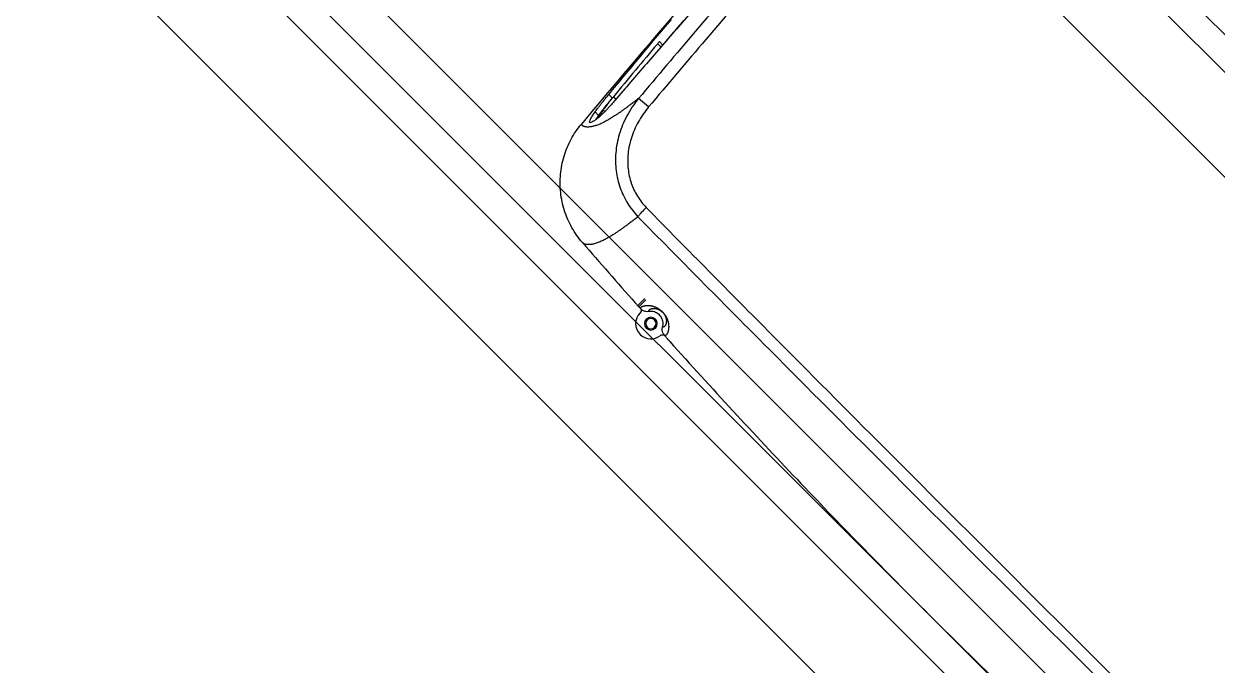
# Model space of a CAD drawing. Header units: millimetres. Extents: x 238075 to 303070, y -258150 to -205841.
# Drawn here: x 280404.3 to 280795.6, y -231228.6 to -231018.2 of the extents above; entities that cross this region are included whole.
import ezdxf

# ---------------------------------------------------------------- set-up
doc = ezdxf.new("R2010")
doc.units = ezdxf.units.MM
doc.header["$LTSCALE"] = 200
doc.layers.add('L4', color=4, linetype='Continuous')
doc.layers.add('아파트', color=253, linetype='Continuous')

msp = doc.modelspace()

# ---------------------------------------------------------------- linework, layer by layer
at = {"layer": 'L4'}
for p, q in [((279335.01, -229902.46, 54985.43), (281010.85, -231578.3, 54985.43)), ((279943.12, -230468.14), (280947.21, -231472.24)), ((279957.26, -230468.14), (280947.21, -231458.09)), ((279984.41, -230476.35), (280939.01, -231430.94)), ((279974.94, -230485.82), (280929.53, -231440.42)), ((281074.78, -231298.37), (280586.32, -230809.9)), ((280580.09, -230816.13, 0), (281068.56, -231304.6, 0)), ((280665.43, -230935.9), (280957.82, -231228.28)), ((280613.23, -231025.81), (280612.16, -231024.74)), ((280613.84, -231025.2), (280612.7, -231024.06)), ((280596.12, -231041.39), (280597.25, -231042.53)), ((280597.65, -231042.17), (280598.48, -231043.01)), ((280609.19, -231045.51), (280605.88, -231042.74)), ((280591.62, -231047.12), (280592.76, -231048.25)), ((280594.27, -231046.48), (280594.82, -231047.04)), ((280607.93, -231108.37), (280605.76, -231110.54)), ((280608.24, -231108.75), (280606.08, -231110.91)), ((280606.5, -231111.58), (280606.55, -231111.64)), ((280606.45, -231112.95), (280606.38, -231113.03)), ((280614.42, -231120.47), (280614.48, -231120.53)), ((280614.46, -231120.54), (280614.48, -231120.53))]:
    msp.add_line(p, q, dxfattribs=at)
for points in [[(280651.84, -230976.02), (280629.88, -231000.71), (280608.3, -231025.75), (280587.13, -231051.12)], [(280644.8, -230997.2), (280637.99, -231005.01), (280631.22, -231012.86), (280624.49, -231020.74)], [(280648.35, -230999.72), (280641.5, -231007.56), (280634.7, -231015.44), (280627.94, -231023.36)], [(280629.57, -231007.01), (280626.03, -231011.05), (280622.5, -231015.11), (280618.97, -231019.17)], [(280606.3, -231029.12), (280609.74, -231025.01), (280613.2, -231020.91), (280616.67, -231016.83)], [(280620.56, -231017.21), (280619.8, -231018.1), (280619.05, -231018.98), (280618.29, -231019.87)], [(280624.49, -231020.74), (280618.25, -231028.05), (280612.05, -231035.38), (280605.88, -231042.74)], [(280618.97, -231019.17), (280615.47, -231023.21), (280611.97, -231027.25), (280608.48, -231031.31)], [(280618.29, -231019.87), (280617.54, -231020.75), (280616.79, -231021.64), (280616.04, -231022.52)], [(280612.07, -231024.85), (280609.65, -231027.71), (280607.25, -231030.58), (280604.85, -231033.46)], [(280627.94, -231023.36), (280621.66, -231030.72), (280615.41, -231038.11), (280609.19, -231045.51)], [(280612.16, -231024.74), (280612.13, -231024.78), (280612.1, -231024.81), (280612.07, -231024.85)], [(280612.16, -231024.74), (280612.25, -231024.63), (280612.37, -231024.51), (280612.44, -231024.4)], [(280612.44, -231024.4), (280612.49, -231024.32), (280612.52, -231024.25), (280612.64, -231024.16)], [(280612.64, -231024.16), (280612.68, -231024.12), (280612.73, -231024.09), (280612.7, -231024.06)], [(280616.04, -231022.52), (280615.54, -231023.12), (280615.03, -231023.72), (280614.52, -231024.32)], [(280596.12, -231041.39), (280599.49, -231037.28), (280602.89, -231033.19), (280606.3, -231029.12)], [(280604.85, -231033.46), (280602.44, -231036.36), (280600.04, -231039.26), (280597.65, -231042.17)], [(280608.48, -231031.31), (280605.01, -231035.32), (280601.56, -231039.35), (280598.11, -231043.38)], [(280595.26, -231042.44), (280595.54, -231042.09), (280595.83, -231041.74), (280596.12, -231041.39)], [(280592.46, -231045.98), (280592.65, -231045.72), (280592.84, -231045.47), (280593.03, -231045.23)], [(280593.03, -231045.23), (280593.25, -231044.94), (280593.48, -231044.66), (280593.7, -231044.37)], [(280593.7, -231044.37), (280593.95, -231044.06), (280594.2, -231043.75), (280594.45, -231043.44)], [(280594.45, -231043.44), (280594.72, -231043.11), (280594.99, -231042.77), (280595.26, -231042.44)], [(280595.58, -231044.58), (280595.33, -231044.89), (280595.08, -231045.2), (280594.84, -231045.51)], [(280595.33, -231045.06), (280595.18, -231045.25), (280595.04, -231045.44), (280594.9, -231045.62)], [(280595.83, -231044.42), (280595.66, -231044.63), (280595.5, -231044.85), (280595.33, -231045.06)], [(280596.37, -231045.36), (280596.1, -231045.66), (280595.84, -231045.95), (280595.57, -231046.24)], [(280596.39, -231043.58), (280596.12, -231043.91), (280595.85, -231044.24), (280595.58, -231044.58)], [(280596.39, -231043.72), (280596.21, -231043.95), (280596.02, -231044.18), (280595.83, -231044.42)], [(280597.22, -231044.4), (280596.94, -231044.72), (280596.66, -231045.04), (280596.37, -231045.36)], [(280597.18, -231042.62), (280596.91, -231042.94), (280596.65, -231043.26), (280596.39, -231043.58)], [(280597, -231042.96), (280596.8, -231043.21), (280596.6, -231043.46), (280596.39, -231043.72)], [(280597.65, -231042.17), (280597.43, -231042.43), (280597.22, -231042.7), (280597, -231042.96)], [(280597.25, -231042.53), (280597.23, -231042.56), (280597.2, -231042.59), (280597.18, -231042.62)], [(280598.11, -231043.38), (280597.81, -231043.72), (280597.52, -231044.06), (280597.22, -231044.4)], [(280602.5, -231045.29), (280602.19, -231045.52), (280601.89, -231045.74), (280601.59, -231045.96)], [(280605.88, -231042.74), (280604.42, -231044.51), (280603.13, -231046.43), (280602.05, -231048.46)], [(280603.5, -231044.55), (280603.16, -231044.8), (280602.83, -231045.05), (280602.5, -231045.29)], [(280604.61, -231043.71), (280604.24, -231043.99), (280603.87, -231044.27), (280603.5, -231044.55)], [(280605.88, -231042.74), (280605.46, -231043.07), (280605.03, -231043.39), (280604.61, -231043.71)], [(280590.13, -231049.53), (280590.31, -231049.18), (280590.51, -231048.83), (280590.72, -231048.49)], [(280590.72, -231048.49), (280591.01, -231048.02), (280591.31, -231047.57), (280591.62, -231047.12)], [(280591.62, -231047.12), (280591.74, -231046.95), (280591.86, -231046.78), (280591.98, -231046.61)], [(280592.7, -231048.35), (280592.41, -231048.76), (280592.14, -231049.17), (280591.88, -231049.6)], [(280593.15, -231048.65), (280592.74, -231048.99), (280592.32, -231049.33), (280591.88, -231049.65)], [(280591.98, -231046.61), (280592.14, -231046.4), (280592.3, -231046.19), (280592.46, -231045.98)], [(280592.76, -231048.25), (280592.74, -231048.29), (280592.72, -231048.32), (280592.7, -231048.35)], [(280593.12, -231047.75), (280593, -231047.91), (280592.88, -231048.08), (280592.76, -231048.25)], [(280593.49, -231047.67), (280593.3, -231047.97), (280593.11, -231048.28), (280592.94, -231048.6)], [(280593.59, -231047.11), (280593.43, -231047.32), (280593.28, -231047.53), (280593.12, -231047.75)], [(280593.61, -231048.24), (280593.46, -231048.38), (280593.31, -231048.51), (280593.15, -231048.65)], [(280594.27, -231046.48), (280594, -231046.87), (280593.74, -231047.27), (280593.49, -231047.67)], [(280594.17, -231046.36), (280593.98, -231046.61), (280593.78, -231046.86), (280593.59, -231047.11)], [(280594.17, -231047.69), (280593.99, -231047.88), (280593.8, -231048.06), (280593.61, -231048.24)], [(280594.84, -231045.51), (280594.61, -231045.79), (280594.39, -231046.08), (280594.17, -231046.36)], [(280594.83, -231047.03), (280594.61, -231047.25), (280594.4, -231047.47), (280594.17, -231047.69)], [(280594.54, -231046.1), (280594.45, -231046.23), (280594.36, -231046.36), (280594.27, -231046.48)], [(280594.9, -231045.62), (280594.78, -231045.78), (280594.66, -231045.94), (280594.54, -231046.1)], [(280595.57, -231046.24), (280595.32, -231046.51), (280595.08, -231046.77), (280594.83, -231047.03)], [(280597.02, -231049.09), (280596.81, -231049.22), (280596.59, -231049.35), (280596.38, -231049.48)], [(280597.69, -231048.66), (280597.47, -231048.81), (280597.24, -231048.95), (280597.02, -231049.09)], [(280598.4, -231048.2), (280598.16, -231048.36), (280597.93, -231048.51), (280597.69, -231048.66)], [(280599.14, -231047.7), (280598.89, -231047.87), (280598.64, -231048.03), (280598.4, -231048.2)], [(280599.92, -231047.16), (280599.66, -231047.34), (280599.4, -231047.52), (280599.14, -231047.7)], [(280602.05, -231048.46), (280601.02, -231050.38), (280600.18, -231052.4), (280599.56, -231054.49)], [(280600.73, -231046.58), (280600.46, -231046.77), (280600.19, -231046.96), (280599.92, -231047.16)], [(280601.59, -231045.96), (280601.3, -231046.17), (280601.02, -231046.37), (280600.73, -231046.58)], [(280609.19, -231045.51), (280607.9, -231047.05), (280606.75, -231048.71), (280605.77, -231050.46)], [(280583.78, -231056.06), (280584.73, -231054.31), (280585.86, -231052.65), (280587.13, -231051.12)], [(280587.21, -231051.26), (280587.19, -231051.22), (280587.16, -231051.17), (280587.13, -231051.12)], [(280587.31, -231051.41), (280587.27, -231051.36), (280587.24, -231051.31), (280587.21, -231051.26)], [(280587.36, -231051.48), (280587.34, -231051.46), (280587.32, -231051.43), (280587.31, -231051.41)], [(280587.42, -231051.55), (280587.4, -231051.53), (280587.38, -231051.51), (280587.36, -231051.48)], [(280587.49, -231051.62), (280587.47, -231051.6), (280587.44, -231051.58), (280587.42, -231051.55)], [(280587.57, -231051.69), (280587.54, -231051.67), (280587.52, -231051.64), (280587.49, -231051.62)], [(280587.65, -231051.75), (280587.63, -231051.73), (280587.6, -231051.71), (280587.57, -231051.69)], [(280587.75, -231051.81), (280587.72, -231051.79), (280587.69, -231051.77), (280587.65, -231051.75)], [(280587.87, -231051.86), (280587.83, -231051.85), (280587.79, -231051.83), (280587.75, -231051.81)], [(280588.01, -231051.92), (280587.96, -231051.9), (280587.91, -231051.88), (280587.87, -231051.86)], [(280588.2, -231051.97), (280588.13, -231051.96), (280588.07, -231051.94), (280588.01, -231051.92)], [(280588.44, -231052.02), (280588.36, -231052.01), (280588.28, -231051.99), (280588.2, -231051.97)], [(280588.74, -231052.06), (280588.64, -231052.05), (280588.54, -231052.04), (280588.44, -231052.02)], [(280589.1, -231052.08), (280588.98, -231052.08), (280588.86, -231052.07), (280588.74, -231052.06)], [(280589.52, -231052.08), (280589.38, -231052.08), (280589.24, -231052.08), (280589.1, -231052.08)], [(280590.01, -231052.04), (280589.85, -231052.05), (280589.69, -231052.07), (280589.52, -231052.08)], [(280589.89, -231050.61), (280589.8, -231050.52), (280589.82, -231050.37), (280589.85, -231050.24)], [(280589.85, -231050.24), (280589.92, -231049.96), (280590.02, -231049.75), (280590.13, -231049.53)], [(280590.24, -231050.63), (280590.12, -231050.67), (280589.98, -231050.69), (280589.89, -231050.61)], [(280590.1, -231052.02), (280590.07, -231052.03), (280590.04, -231052.03), (280590.01, -231052.04)], [(280590.55, -231051.95), (280590.4, -231051.98), (280590.25, -231052), (280590.1, -231052.02)], [(280590.91, -231050.32), (280590.71, -231050.45), (280590.51, -231050.57), (280590.24, -231050.63)], [(280591.15, -231051.82), (280590.95, -231051.87), (280590.75, -231051.92), (280590.55, -231051.95)], [(280591.88, -231049.65), (280591.57, -231049.89), (280591.24, -231050.11), (280590.91, -231050.32)], [(280591.79, -231051.64), (280591.58, -231051.71), (280591.37, -231051.77), (280591.15, -231051.82)], [(280591.85, -231051.63), (280591.83, -231051.63), (280591.81, -231051.64), (280591.79, -231051.64)], [(280592.41, -231051.44), (280592.22, -231051.5), (280592.04, -231051.57), (280591.85, -231051.63)], [(280593, -231051.21), (280592.81, -231051.29), (280592.61, -231051.36), (280592.41, -231051.44)], [(280593.57, -231050.97), (280593.38, -231051.05), (280593.19, -231051.13), (280593, -231051.21)], [(280594.12, -231050.71), (280593.93, -231050.8), (280593.75, -231050.88), (280593.57, -231050.97)], [(280594.65, -231050.44), (280594.48, -231050.53), (280594.3, -231050.62), (280594.12, -231050.71)], [(280595.2, -231050.15), (280595.02, -231050.25), (280594.84, -231050.35), (280594.65, -231050.44)], [(280595.77, -231049.83), (280595.58, -231049.94), (280595.39, -231050.05), (280595.2, -231050.15)], [(280596.38, -231049.48), (280596.18, -231049.6), (280595.98, -231049.72), (280595.77, -231049.83)], [(280605.77, -231050.46), (280604.86, -231052.11), (280604.1, -231053.84), (280603.53, -231055.64)], [(280581.44, -231061.68), (280582.03, -231059.74), (280582.81, -231057.85), (280583.78, -231056.06)], [(280599.56, -231054.49), (280598.98, -231056.47), (280598.59, -231058.51), (280598.41, -231060.57)], [(280603.53, -231055.64), (280602.99, -231057.32), (280602.62, -231059.06), (280602.44, -231060.82)], [(280598.41, -231060.57), (280598.25, -231062.52), (280598.29, -231064.5), (280598.54, -231066.45)], [(280602.44, -231060.82), (280602.27, -231062.48), (280602.27, -231064.16), (280602.46, -231065.82)], [(280580.29, -231067.63), (280580.47, -231065.62), (280580.86, -231063.62), (280581.44, -231061.68)], [(280580.34, -231073.59), (280580.13, -231071.61), (280580.11, -231069.61), (280580.29, -231067.63)], [(280598.54, -231066.45), (280598.78, -231068.34), (280599.22, -231070.2), (280599.85, -231072)], [(280602.46, -231065.82), (280602.64, -231067.41), (280602.99, -231068.98), (280603.5, -231070.5)], [(280599.85, -231072), (280600.47, -231073.76), (280601.28, -231075.46), (280602.26, -231077.06)], [(280603.5, -231070.5), (280604.01, -231071.98), (280604.68, -231073.4), (280605.51, -231074.74)], [(280581.61, -231079.52), (280580.99, -231077.59), (280580.56, -231075.6), (280580.34, -231073.59)], [(280605.51, -231074.74), (280606.33, -231076.08), (280607.31, -231077.33), (280608.41, -231078.46)], [(280584.05, -231085.1), (280583.05, -231083.32), (280582.23, -231081.45), (280581.61, -231079.52)], [(280602.26, -231077.06), (280603.24, -231078.66), (280604.4, -231080.16), (280605.7, -231081.52)], [(280607.27, -231079.64), (280606.95, -231079.98), (280606.63, -231080.33), (280606.33, -231080.7)], [(280608.41, -231078.46), (280608.02, -231078.84), (280607.64, -231079.24), (280607.27, -231079.64)], [(280608.41, -231078.46), (280622.09, -231092.45), (280635.84, -231106.36), (280649.62, -231120.25)], [(280602.58, -231083.87), (280602.27, -231084.11), (280601.95, -231084.34), (280601.63, -231084.57)], [(280603.57, -231083.14), (280603.24, -231083.38), (280602.91, -231083.63), (280602.58, -231083.87)], [(280604.6, -231082.36), (280604.26, -231082.62), (280603.92, -231082.88), (280603.57, -231083.14)], [(280605.7, -231081.52), (280605.34, -231081.8), (280604.97, -231082.08), (280604.6, -231082.36)], [(280606.33, -231080.7), (280606.11, -231080.96), (280605.89, -231081.23), (280605.7, -231081.52)], [(280605.7, -231081.52), (280619.38, -231095.46), (280633.13, -231109.34), (280646.91, -231123.19)], [(280587.49, -231089.98), (280586.18, -231088.47), (280585.03, -231086.83), (280584.05, -231085.1)], [(280596.14, -231088.26), (280595.94, -231088.38), (280595.73, -231088.5), (280595.52, -231088.62)], [(280596.79, -231087.87), (280596.57, -231088.01), (280596.36, -231088.14), (280596.14, -231088.26)], [(280597.48, -231087.44), (280597.25, -231087.59), (280597.02, -231087.73), (280596.79, -231087.87)], [(280598.22, -231086.96), (280597.98, -231087.12), (280597.73, -231087.28), (280597.48, -231087.44)], [(280599.01, -231086.43), (280598.75, -231086.61), (280598.49, -231086.78), (280598.22, -231086.96)], [(280599.84, -231085.86), (280599.56, -231086.05), (280599.29, -231086.24), (280599.01, -231086.43)], [(280600.72, -231085.24), (280600.42, -231085.44), (280600.13, -231085.65), (280599.84, -231085.86)], [(280601.63, -231084.57), (280601.33, -231084.8), (280601.02, -231085.02), (280600.72, -231085.24)], [(280587.49, -231089.98), (280593.21, -231096.59), (280598.97, -231103.16), (280604.76, -231109.71)], [(280587.65, -231090.15), (280587.59, -231090.1), (280587.54, -231090.04), (280587.49, -231089.98)], [(280587.77, -231090.27), (280587.73, -231090.23), (280587.69, -231090.19), (280587.65, -231090.15)], [(280587.85, -231090.32), (280587.82, -231090.3), (280587.8, -231090.29), (280587.77, -231090.27)], [(280587.93, -231090.37), (280587.9, -231090.36), (280587.87, -231090.34), (280587.85, -231090.32)], [(280588.02, -231090.42), (280587.98, -231090.41), (280587.95, -231090.39), (280587.93, -231090.37)], [(280588.11, -231090.47), (280588.08, -231090.45), (280588.05, -231090.44), (280588.02, -231090.42)], [(280588.22, -231090.51), (280588.18, -231090.49), (280588.15, -231090.48), (280588.11, -231090.47)], [(280588.34, -231090.54), (280588.3, -231090.53), (280588.26, -231090.52), (280588.22, -231090.51)], [(280588.5, -231090.58), (280588.45, -231090.57), (280588.39, -231090.56), (280588.34, -231090.54)], [(280588.69, -231090.61), (280588.63, -231090.6), (280588.56, -231090.59), (280588.5, -231090.58)], [(280588.94, -231090.64), (280588.86, -231090.63), (280588.78, -231090.63), (280588.69, -231090.61)], [(280589.25, -231090.65), (280589.15, -231090.65), (280589.04, -231090.65), (280588.94, -231090.64)], [(280589.61, -231090.65), (280589.49, -231090.66), (280589.37, -231090.66), (280589.25, -231090.65)], [(280590.04, -231090.62), (280589.9, -231090.64), (280589.75, -231090.65), (280589.61, -231090.65)], [(280590.3, -231090.59), (280590.21, -231090.61), (280590.13, -231090.62), (280590.04, -231090.62)], [(280590.52, -231090.56), (280590.45, -231090.57), (280590.37, -231090.58), (280590.3, -231090.59)], [(280591.07, -231090.46), (280590.89, -231090.5), (280590.71, -231090.53), (280590.52, -231090.56)], [(280591.69, -231090.3), (280591.48, -231090.36), (280591.28, -231090.41), (280591.07, -231090.46)], [(280592.35, -231090.09), (280592.13, -231090.17), (280591.91, -231090.24), (280591.69, -231090.3)], [(280593.02, -231089.84), (280592.8, -231089.93), (280592.57, -231090.01), (280592.35, -231090.09)], [(280593.67, -231089.56), (280593.45, -231089.66), (280593.24, -231089.75), (280593.02, -231089.84)], [(280594.3, -231089.27), (280594.09, -231089.37), (280593.88, -231089.47), (280593.67, -231089.56)], [(280594.91, -231088.95), (280594.71, -231089.06), (280594.5, -231089.16), (280594.3, -231089.27)], [(280595.52, -231088.62), (280595.32, -231088.73), (280595.12, -231088.84), (280594.91, -231088.95)], [(280604.76, -231109.71), (280604.87, -231109.83), (280604.98, -231109.95), (280605.09, -231110.08)], [(280605.09, -231110.08), (280605.17, -231110.17), (280605.25, -231110.26), (280605.33, -231110.35)], [(280605.33, -231110.35), (280605.36, -231110.38), (280605.39, -231110.42), (280605.43, -231110.46)], [(280605.43, -231110.46), (280605.46, -231110.5), (280605.49, -231110.53), (280605.53, -231110.57)], [(280605.53, -231110.57), (280605.56, -231110.61), (280605.6, -231110.65), (280605.63, -231110.68)], [(280605.63, -231110.68), (280605.67, -231110.72), (280605.71, -231110.75), (280605.75, -231110.79)], [(280605.75, -231110.79), (280605.78, -231110.82), (280605.81, -231110.86), (280605.85, -231110.9)], [(280605.85, -231110.9), (280605.92, -231110.99), (280606.01, -231111.08), (280606.09, -231111.17)], [(280606.09, -231111.17), (280606.2, -231111.29), (280606.31, -231111.41), (280606.41, -231111.53)], [(280606.5, -231111.58), (280606.61, -231111.71), (280606.69, -231111.86), (280606.72, -231112.03)], [(280606.53, -231111.53), (280606.53, -231111.49), (280606.54, -231111.45), (280606.55, -231111.41)], [(280606.55, -231111.64), (280606.54, -231111.61), (280606.53, -231111.57), (280606.53, -231111.53)], [(280606.55, -231111.41), (280606.57, -231111.37), (280606.59, -231111.34), (280606.61, -231111.3)], [(280607.33, -231112.27), (280607.04, -231112.11), (280606.77, -231111.89), (280606.55, -231111.64)], [(280606.61, -231111.3), (280606.64, -231111.27), (280606.67, -231111.23), (280606.7, -231111.2)], [(280606.7, -231111.2), (280606.74, -231111.16), (280606.78, -231111.13), (280606.82, -231111.1)], [(280606.82, -231111.1), (280606.87, -231111.07), (280606.91, -231111.04), (280606.96, -231111.01)], [(280606.96, -231111.01), (280607.02, -231110.98), (280607.07, -231110.95), (280607.13, -231110.93)], [(280607.13, -231110.93), (280607.19, -231110.9), (280607.24, -231110.88), (280607.31, -231110.85)], [(280607.31, -231110.85), (280607.37, -231110.83), (280607.43, -231110.81), (280607.5, -231110.79)], [(280607.5, -231110.79), (280607.57, -231110.77), (280607.64, -231110.75), (280607.71, -231110.73)], [(280607.71, -231110.73), (280607.78, -231110.71), (280607.85, -231110.7), (280607.93, -231110.68)], [(280607.93, -231110.68), (280608, -231110.67), (280608.08, -231110.66), (280608.16, -231110.65)], [(280608.16, -231110.65), (280608.23, -231110.64), (280608.31, -231110.63), (280608.39, -231110.62)], [(280608.39, -231110.62), (280608.47, -231110.61), (280608.55, -231110.61), (280608.63, -231110.61)], [(280608.63, -231110.61), (280608.7, -231110.6), (280608.78, -231110.6), (280608.86, -231110.6)], [(280608.86, -231110.6), (280608.94, -231110.6), (280609.02, -231110.6), (280609.1, -231110.6)], [(280609.1, -231110.6), (280609.18, -231110.61), (280609.26, -231110.61), (280609.34, -231110.62)], [(280609.34, -231110.62), (280609.42, -231110.63), (280609.5, -231110.63), (280609.58, -231110.64)], [(280609.58, -231110.64), (280609.66, -231110.65), (280609.73, -231110.66), (280609.81, -231110.67)], [(280609.58, -231111.93), (280609.62, -231111.91), (280609.65, -231111.88), (280609.69, -231111.86)], [(280609.69, -231111.86), (280609.73, -231111.84), (280609.77, -231111.82), (280609.81, -231111.8)], [(280609.81, -231110.67), (280609.88, -231110.69), (280609.96, -231110.7), (280610.03, -231110.71)], [(280609.81, -231111.8), (280609.85, -231111.78), (280609.89, -231111.76), (280609.94, -231111.74)], [(280609.94, -231111.74), (280609.98, -231111.73), (280610.02, -231111.71), (280610.07, -231111.7)], [(280610.03, -231110.71), (280610.11, -231110.73), (280610.18, -231110.74), (280610.25, -231110.76)], [(280610.07, -231111.7), (280610.12, -231111.68), (280610.16, -231111.67), (280610.21, -231111.66)], [(280610.21, -231111.66), (280610.26, -231111.64), (280610.31, -231111.63), (280610.36, -231111.62)], [(280610.25, -231110.76), (280610.32, -231110.78), (280610.39, -231110.79), (280610.46, -231110.81)], [(280610.36, -231111.62), (280610.4, -231111.62), (280610.45, -231111.61), (280610.5, -231111.6)], [(280610.46, -231110.81), (280610.53, -231110.83), (280610.6, -231110.85), (280610.67, -231110.87)], [(280610.5, -231111.6), (280610.55, -231111.59), (280610.6, -231111.59), (280610.65, -231111.59)], [(280610.65, -231111.59), (280610.71, -231111.58), (280610.76, -231111.58), (280610.81, -231111.58)], [(280610.67, -231110.87), (280610.73, -231110.89), (280610.8, -231110.91), (280610.86, -231110.93)], [(280610.81, -231111.58), (280610.86, -231111.58), (280610.91, -231111.58), (280610.96, -231111.58)], [(280610.86, -231110.93), (280610.92, -231110.95), (280610.99, -231110.97), (280611.05, -231111)], [(280610.96, -231111.58), (280611.01, -231111.58), (280611.06, -231111.58), (280611.11, -231111.58)], [(280611.05, -231111), (280611.11, -231111.02), (280611.17, -231111.04), (280611.23, -231111.07)], [(280611.11, -231111.58), (280611.16, -231111.58), (280611.21, -231111.59), (280611.26, -231111.59)], [(280611.23, -231111.07), (280611.3, -231111.09), (280611.36, -231111.12), (280611.42, -231111.14)], [(280611.26, -231111.59), (280611.3, -231111.6), (280611.35, -231111.6), (280611.4, -231111.61)], [(280611.4, -231111.61), (280611.45, -231111.62), (280611.49, -231111.63), (280611.54, -231111.63)], [(280611.42, -231111.14), (280611.48, -231111.17), (280611.54, -231111.2), (280611.6, -231111.22)], [(280611.54, -231111.63), (280611.58, -231111.64), (280611.63, -231111.65), (280611.67, -231111.66)], [(280611.6, -231111.22), (280611.66, -231111.25), (280611.72, -231111.28), (280611.78, -231111.31)], [(280611.67, -231111.66), (280611.72, -231111.67), (280611.76, -231111.68), (280611.8, -231111.69)], [(280611.78, -231111.31), (280611.84, -231111.34), (280611.9, -231111.37), (280611.96, -231111.4)], [(280611.8, -231111.69), (280611.84, -231111.7), (280611.89, -231111.71), (280611.93, -231111.73)], [(280611.93, -231111.73), (280611.97, -231111.74), (280612.01, -231111.75), (280612.05, -231111.76)], [(280611.96, -231111.4), (280612.02, -231111.43), (280612.07, -231111.46), (280612.13, -231111.5)], [(280612.05, -231111.76), (280612.09, -231111.78), (280612.13, -231111.79), (280612.17, -231111.8)], [(280612.13, -231111.5), (280612.19, -231111.53), (280612.24, -231111.56), (280612.3, -231111.59)], [(280612.17, -231111.8), (280612.21, -231111.82), (280612.25, -231111.83), (280612.29, -231111.85)], [(280612.29, -231111.85), (280612.33, -231111.86), (280612.37, -231111.88), (280612.4, -231111.9)], [(280612.3, -231111.59), (280612.35, -231111.63), (280612.4, -231111.66), (280612.46, -231111.69)], [(280612.4, -231111.9), (280612.44, -231111.92), (280612.48, -231111.93), (280612.52, -231111.95)], [(280612.46, -231111.69), (280612.51, -231111.73), (280612.56, -231111.76), (280612.61, -231111.8)], [(280612.61, -231111.8), (280612.66, -231111.83), (280612.71, -231111.86), (280612.76, -231111.9)], [(280612.76, -231111.9), (280612.81, -231111.93), (280612.85, -231111.97), (280612.9, -231112)], [(280606.38, -231113.03), (280604.43, -231114.98), (280604.43, -231118.14), (280606.38, -231120.1)], [(280606.71, -231112.52), (280606.66, -231112.69), (280606.57, -231112.84), (280606.45, -231112.95)], [(280606.72, -231112.03), (280606.76, -231112.19), (280606.76, -231112.36), (280606.71, -231112.52)], [(280608.28, -231112.61), (280607.95, -231112.55), (280607.62, -231112.44), (280607.33, -231112.27)], [(280608.43, -231115.08), (280607.61, -231115.9), (280607.61, -231117.23), (280608.43, -231118.05)], [(280608.72, -231115.36), (280608.05, -231116.02), (280608.05, -231117.1), (280608.72, -231117.76)], [(280609.28, -231112.61), (280608.95, -231112.67), (280608.61, -231112.67), (280608.28, -231112.61)], [(280611.4, -231115.08), (280610.58, -231114.26), (280609.25, -231114.26), (280608.43, -231115.08)], [(280611.12, -231115.36), (280610.46, -231114.7), (280609.38, -231114.7), (280608.72, -231115.36)], [(280609.26, -231112.5), (280609.25, -231112.46), (280609.26, -231112.42), (280609.26, -231112.38)], [(280609.26, -231112.38), (280609.27, -231112.35), (280609.28, -231112.31), (280609.29, -231112.28)], [(280609.28, -231112.61), (280609.27, -231112.58), (280609.26, -231112.54), (280609.26, -231112.5)], [(280609.92, -231112.56), (280609.7, -231112.56), (280609.49, -231112.58), (280609.28, -231112.61)], [(280609.29, -231112.28), (280609.3, -231112.25), (280609.32, -231112.21), (280609.34, -231112.18)], [(280609.34, -231112.18), (280609.36, -231112.15), (280609.38, -231112.12), (280609.41, -231112.09)], [(280609.41, -231112.09), (280609.43, -231112.06), (280609.46, -231112.04), (280609.49, -231112.01)], [(280609.49, -231112.01), (280609.52, -231111.98), (280609.55, -231111.96), (280609.58, -231111.93)], [(280611.45, -231112.87), (280610.97, -231112.67), (280610.44, -231112.56), (280609.92, -231112.56)], [(280611.12, -231117.76), (280611.78, -231117.1), (280611.78, -231116.02), (280611.12, -231115.36)], [(280611.4, -231118.05), (280612.22, -231117.23), (280612.22, -231115.9), (280611.4, -231115.08)], [(280612.75, -231113.73), (280612.38, -231113.36), (280611.93, -231113.07), (280611.45, -231112.87)], [(280612.52, -231111.95), (280612.56, -231111.97), (280612.6, -231111.99), (280612.64, -231112.01)], [(280612.64, -231112.01), (280612.67, -231112.03), (280612.71, -231112.05), (280612.75, -231112.07)], [(280612.75, -231112.07), (280612.78, -231112.08), (280612.82, -231112.11), (280612.85, -231112.13)], [(280613.61, -231115.03), (280613.41, -231114.55), (280613.12, -231114.1), (280612.75, -231113.73)], [(280612.85, -231112.13), (280612.89, -231112.15), (280612.92, -231112.17), (280612.96, -231112.19)], [(280612.9, -231112), (280612.95, -231112.04), (280612.99, -231112.07), (280613.04, -231112.11)], [(280612.96, -231112.19), (280612.99, -231112.21), (280613.02, -231112.23), (280613.06, -231112.25)], [(280613.04, -231112.11), (280613.08, -231112.14), (280613.12, -231112.18), (280613.17, -231112.21)], [(280613.06, -231112.25), (280613.09, -231112.27), (280613.12, -231112.29), (280613.15, -231112.32)], [(280613.15, -231112.32), (280613.18, -231112.34), (280613.21, -231112.36), (280613.24, -231112.38)], [(280613.17, -231112.21), (280613.21, -231112.25), (280613.25, -231112.28), (280613.29, -231112.32)], [(280613.24, -231112.38), (280613.27, -231112.4), (280613.3, -231112.43), (280613.33, -231112.45)], [(280613.29, -231112.32), (280613.33, -231112.35), (280613.37, -231112.39), (280613.41, -231112.42)], [(280613.33, -231112.45), (280613.36, -231112.47), (280613.39, -231112.49), (280613.42, -231112.52)], [(280613.41, -231112.42), (280613.45, -231112.46), (280613.48, -231112.49), (280613.52, -231112.53)], [(280613.42, -231112.52), (280613.44, -231112.54), (280613.47, -231112.56), (280613.5, -231112.58)], [(280613.5, -231112.58), (280613.52, -231112.6), (280613.55, -231112.63), (280613.57, -231112.65)], [(280613.52, -231112.53), (280613.56, -231112.56), (280613.59, -231112.6), (280613.63, -231112.63)], [(280613.57, -231112.65), (280613.59, -231112.67), (280613.62, -231112.69), (280613.64, -231112.71)], [(280613.92, -231116.56), (280613.92, -231116.04), (280613.81, -231115.52), (280613.61, -231115.03)], [(280613.63, -231112.63), (280613.66, -231112.66), (280613.7, -231112.7), (280613.73, -231112.73)], [(280613.64, -231112.71), (280613.67, -231112.74), (280613.69, -231112.76), (280613.71, -231112.78)], [(280613.71, -231112.78), (280613.73, -231112.8), (280613.75, -231112.82), (280613.78, -231112.85)], [(280613.73, -231112.73), (280613.76, -231112.77), (280613.8, -231112.8), (280613.83, -231112.84)], [(280613.78, -231112.85), (280613.8, -231112.87), (280613.82, -231112.89), (280613.84, -231112.91)], [(280613.83, -231112.84), (280613.87, -231112.88), (280613.9, -231112.91), (280613.93, -231112.95)], [(280613.84, -231112.91), (280613.86, -231112.94), (280613.88, -231112.96), (280613.91, -231112.98)], [(280613.91, -231112.98), (280613.93, -231113.01), (280613.95, -231113.03), (280613.97, -231113.06)], [(280613.93, -231112.95), (280613.97, -231112.99), (280614, -231113.03), (280614.04, -231113.07)], [(280613.97, -231113.06), (280614, -231113.09), (280614.02, -231113.11), (280614.04, -231113.14)], [(280614.04, -231113.07), (280614.07, -231113.11), (280614.11, -231113.15), (280614.14, -231113.2)], [(280614.04, -231113.14), (280614.06, -231113.17), (280614.09, -231113.2), (280614.11, -231113.23)], [(280614.11, -231113.23), (280614.13, -231113.26), (280614.16, -231113.29), (280614.18, -231113.32)], [(280614.14, -231113.2), (280614.18, -231113.24), (280614.22, -231113.29), (280614.25, -231113.33)], [(280614.18, -231113.32), (280614.2, -231113.35), (280614.22, -231113.38), (280614.25, -231113.42)], [(280614.25, -231113.33), (280614.29, -231113.38), (280614.32, -231113.43), (280614.36, -231113.47)], [(280614.25, -231113.42), (280614.27, -231113.45), (280614.29, -231113.48), (280614.31, -231113.52)], [(280614.31, -231113.52), (280614.34, -231113.55), (280614.36, -231113.58), (280614.38, -231113.62)], [(280614.36, -231113.47), (280614.4, -231113.52), (280614.43, -231113.57), (280614.47, -231113.62)], [(280614.38, -231113.62), (280614.4, -231113.66), (280614.43, -231113.69), (280614.45, -231113.73)], [(280614.45, -231113.73), (280614.47, -231113.77), (280614.49, -231113.8), (280614.51, -231113.84)], [(280614.47, -231113.62), (280614.5, -231113.67), (280614.54, -231113.73), (280614.57, -231113.78)], [(280614.51, -231113.84), (280614.53, -231113.88), (280614.55, -231113.91), (280614.57, -231113.95)], [(280614.57, -231113.78), (280614.61, -231113.83), (280614.64, -231113.89), (280614.68, -231113.94)], [(280614.57, -231113.95), (280614.58, -231113.99), (280614.6, -231114.03), (280614.62, -231114.06)], [(280614.62, -231114.06), (280614.64, -231114.1), (280614.65, -231114.14), (280614.67, -231114.18)], [(280614.67, -231114.18), (280614.69, -231114.21), (280614.7, -231114.25), (280614.72, -231114.29)], [(280614.68, -231113.94), (280614.71, -231114), (280614.75, -231114.05), (280614.78, -231114.11)], [(280614.72, -231114.29), (280614.73, -231114.33), (280614.75, -231114.37), (280614.76, -231114.4)], [(280614.76, -231114.4), (280614.78, -231114.44), (280614.79, -231114.48), (280614.8, -231114.52)], [(280614.78, -231114.11), (280614.82, -231114.17), (280614.85, -231114.22), (280614.88, -231114.28)], [(280614.8, -231114.52), (280614.82, -231114.56), (280614.83, -231114.6), (280614.84, -231114.64)], [(280614.84, -231114.64), (280614.85, -231114.68), (280614.86, -231114.72), (280614.87, -231114.76)], [(280614.87, -231114.76), (280614.89, -231114.8), (280614.9, -231114.85), (280614.91, -231114.89)], [(280614.88, -231114.28), (280614.91, -231114.34), (280614.94, -231114.4), (280614.97, -231114.45)], [(280614.91, -231114.89), (280614.92, -231114.93), (280614.92, -231114.97), (280614.93, -231115.02)], [(280614.93, -231115.02), (280614.94, -231115.06), (280614.95, -231115.1), (280614.96, -231115.15)], [(280614.96, -231115.15), (280614.96, -231115.19), (280614.97, -231115.24), (280614.98, -231115.28)], [(280614.97, -231114.45), (280615, -231114.51), (280615.03, -231114.57), (280615.06, -231114.63)], [(280614.98, -231115.28), (280614.98, -231115.33), (280614.99, -231115.38), (280614.99, -231115.42)], [(280614.99, -231115.42), (280615, -231115.47), (280615, -231115.52), (280615, -231115.57)], [(280615, -231115.57), (280615, -231115.61), (280615.01, -231115.66), (280615.01, -231115.71)], [(280615.01, -231115.71), (280615.01, -231115.76), (280615.01, -231115.81), (280615.01, -231115.86)], [(280615.06, -231114.63), (280615.09, -231114.69), (280615.12, -231114.74), (280615.14, -231114.8)], [(280615.14, -231114.8), (280615.17, -231114.86), (280615.2, -231114.92), (280615.22, -231114.98)], [(280615.22, -231114.98), (280615.24, -231115.04), (280615.27, -231115.1), (280615.29, -231115.16)], [(280615.29, -231115.16), (280615.32, -231115.22), (280615.34, -231115.28), (280615.36, -231115.34)], [(280615.36, -231115.34), (280615.38, -231115.4), (280615.4, -231115.46), (280615.42, -231115.53)], [(280615.42, -231115.53), (280615.44, -231115.59), (280615.46, -231115.65), (280615.48, -231115.72)], [(280615.48, -231115.72), (280615.5, -231115.78), (280615.52, -231115.85), (280615.54, -231115.91)], [(280608.43, -231118.05), (280609.25, -231118.87), (280610.58, -231118.87), (280611.4, -231118.05)], [(280608.72, -231117.76), (280609.38, -231118.43), (280610.46, -231118.43), (280611.12, -231117.76)], [(280613.66, -231118.64), (280613.64, -231118.3), (280613.68, -231117.97), (280613.77, -231117.65)], [(280613.89, -231119.62), (280613.76, -231119.31), (280613.68, -231118.97), (280613.66, -231118.64)], [(280613.77, -231117.65), (280613.87, -231117.3), (280613.92, -231116.93), (280613.92, -231116.56)], [(280613.88, -231117.68), (280613.84, -231117.67), (280613.8, -231117.66), (280613.77, -231117.65)], [(280613.99, -231117.69), (280613.96, -231117.69), (280613.92, -231117.69), (280613.88, -231117.68)], [(280614.42, -231120.47), (280614.2, -231120.22), (280614.02, -231119.93), (280613.89, -231119.62)], [(280614.1, -231117.67), (280614.07, -231117.68), (280614.03, -231117.69), (280613.99, -231117.69)], [(280614.21, -231117.63), (280614.17, -231117.65), (280614.14, -231117.66), (280614.1, -231117.67)], [(280614.31, -231117.57), (280614.28, -231117.6), (280614.24, -231117.62), (280614.21, -231117.63)], [(280614.41, -231117.49), (280614.38, -231117.52), (280614.35, -231117.55), (280614.31, -231117.57)], [(280614.5, -231117.4), (280614.47, -231117.43), (280614.44, -231117.46), (280614.41, -231117.49)], [(280614.59, -231117.28), (280614.56, -231117.32), (280614.53, -231117.36), (280614.5, -231117.4)], [(280614.67, -231117.16), (280614.64, -231117.2), (280614.62, -231117.25), (280614.59, -231117.28)], [(280614.74, -231117.03), (280614.72, -231117.08), (280614.69, -231117.12), (280614.67, -231117.16)], [(280614.8, -231116.9), (280614.78, -231116.94), (280614.76, -231116.99), (280614.74, -231117.03)], [(280614.85, -231116.75), (280614.84, -231116.8), (280614.82, -231116.85), (280614.8, -231116.9)], [(280614.9, -231116.61), (280614.88, -231116.66), (280614.87, -231116.71), (280614.85, -231116.75)], [(280614.93, -231116.46), (280614.92, -231116.51), (280614.91, -231116.56), (280614.9, -231116.61)], [(280614.96, -231116.31), (280614.95, -231116.36), (280614.94, -231116.41), (280614.93, -231116.46)], [(280614.98, -231116.16), (280614.98, -231116.21), (280614.97, -231116.26), (280614.96, -231116.31)], [(280615, -231116.01), (280614.99, -231116.06), (280614.99, -231116.11), (280614.98, -231116.16)], [(280615.01, -231115.86), (280615, -231115.91), (280615, -231115.96), (280615, -231116.01)], [(280615.32, -231119.74), (280615.29, -231119.81), (280615.26, -231119.87), (280615.22, -231119.93)], [(280615.42, -231119.54), (280615.39, -231119.61), (280615.36, -231119.68), (280615.32, -231119.74)], [(280615.5, -231119.32), (280615.47, -231119.39), (280615.44, -231119.47), (280615.42, -231119.54)], [(280615.57, -231119.1), (280615.54, -231119.17), (280615.52, -231119.25), (280615.5, -231119.32)], [(280615.54, -231115.91), (280615.55, -231115.98), (280615.57, -231116.05), (280615.59, -231116.11)], [(280615.62, -231118.87), (280615.61, -231118.94), (280615.59, -231119.02), (280615.57, -231119.1)], [(280615.59, -231116.11), (280615.6, -231116.18), (280615.62, -231116.25), (280615.63, -231116.32)], [(280615.67, -231118.63), (280615.66, -231118.71), (280615.64, -231118.79), (280615.62, -231118.87)], [(280615.63, -231116.32), (280615.65, -231116.39), (280615.66, -231116.46), (280615.67, -231116.53)], [(280615.67, -231116.53), (280615.68, -231116.6), (280615.69, -231116.68), (280615.7, -231116.75)], [(280615.71, -231118.39), (280615.7, -231118.47), (280615.69, -231118.55), (280615.67, -231118.63)], [(280615.7, -231116.75), (280615.71, -231116.82), (280615.72, -231116.9), (280615.73, -231116.97)], [(280615.74, -231118.15), (280615.73, -231118.23), (280615.72, -231118.31), (280615.71, -231118.39)], [(280615.73, -231116.97), (280615.74, -231117.05), (280615.74, -231117.13), (280615.75, -231117.2)], [(280615.75, -231117.91), (280615.75, -231117.99), (280615.74, -231118.07), (280615.74, -231118.15)], [(280615.75, -231117.2), (280615.75, -231117.28), (280615.76, -231117.36), (280615.76, -231117.44)], [(280615.76, -231117.68), (280615.76, -231117.75), (280615.76, -231117.83), (280615.75, -231117.91)], [(280615.76, -231117.44), (280615.76, -231117.52), (280615.76, -231117.6), (280615.76, -231117.68)], [(280606.38, -231120.1), (280608.2, -231121.92), (280611.11, -231122.06), (280613.1, -231120.42)], [(280613.1, -231120.42), (280613.23, -231120.32), (280613.39, -231120.24), (280613.56, -231120.21)], [(280613.56, -231120.21), (280613.72, -231120.18), (280613.9, -231120.19), (280614.06, -231120.25)], [(280614.06, -231120.25), (280614.22, -231120.31), (280614.36, -231120.4), (280614.48, -231120.53)], [(280614.54, -231120.5), (280614.5, -231120.5), (280614.46, -231120.48), (280614.42, -231120.47)], [(280614.46, -231120.55), (280614.57, -231120.67), (280614.68, -231120.79), (280614.79, -231120.92)], [(280614.65, -231120.49), (280614.62, -231120.5), (280614.58, -231120.5), (280614.54, -231120.5)], [(280614.77, -231120.44), (280614.73, -231120.46), (280614.69, -231120.48), (280614.65, -231120.49)], [(280614.89, -231120.36), (280614.85, -231120.39), (280614.81, -231120.42), (280614.77, -231120.44)], [(280614.79, -231120.92), (280614.87, -231121.01), (280614.95, -231121.1), (280615.03, -231121.19)], [(280615, -231120.25), (280614.97, -231120.29), (280614.93, -231120.33), (280614.89, -231120.36)], [(280615.12, -231120.1), (280615.08, -231120.15), (280615.04, -231120.2), (280615, -231120.25)], [(280615.03, -231121.19), (280615.06, -231121.23), (280615.1, -231121.26), (280615.13, -231121.3)], [(280615.22, -231119.93), (280615.19, -231119.99), (280615.15, -231120.05), (280615.12, -231120.1)], [(280615.13, -231121.3), (280615.16, -231121.34), (280615.19, -231121.38), (280615.22, -231121.43)], [(280615.22, -231121.43), (280615.25, -231121.47), (280615.29, -231121.51), (280615.32, -231121.54)], [(280615.32, -231121.54), (280615.35, -231121.58), (280615.39, -231121.62), (280615.42, -231121.66)], [(280615.42, -231121.66), (280615.45, -231121.7), (280615.48, -231121.73), (280615.52, -231121.77)], [(280615.52, -231121.77), (280615.6, -231121.86), (280615.68, -231121.95), (280615.76, -231122.04)], [(280615.76, -231122.04), (280615.87, -231122.16), (280615.98, -231122.28), (280616.09, -231122.4)], [(280616.09, -231122.4), (280629.8, -231137.66), (280643.73, -231152.73), (280657.85, -231167.62)], [(280646.91, -231123.19), (280659.22, -231135.58), (280671.56, -231147.94), (280683.9, -231160.3)], [(280649.62, -231120.25), (280661.94, -231132.67), (280674.29, -231145.06), (280686.65, -231157.45)], [(280686.65, -231157.45), (280697.68, -231168.5), (280708.71, -231179.54), (280719.75, -231190.58)], [(280683.9, -231160.3), (280694.92, -231171.33), (280705.94, -231182.35), (280716.96, -231193.37)], [(280657.85, -231167.62), (280671.62, -231182.13), (280685.58, -231196.46), (280699.72, -231210.61)], [(280716.96, -231193.37), (280727.98, -231204.39), (280739, -231215.41), (280750.03, -231226.43)], [(280719.75, -231190.58), (280730.79, -231201.62), (280741.83, -231212.65), (280752.88, -231223.68)], [(280742.71, -231252.48), (280728.2, -231238.71), (280713.87, -231224.75), (280699.72, -231210.61)], [(280752.88, -231223.68), (280765.27, -231236.04), (280777.66, -231248.38), (280790.08, -231260.71)], [(280750.03, -231226.43), (280762.39, -231238.77), (280774.75, -231251.11), (280787.13, -231263.42)]]:
    msp.add_open_spline(points, degree=3, dxfattribs=at)
at = {"layer": '아파트'}
msp.add_circle((263075.37, -230841.08, 54985.43), 25000, dxfattribs=at)

doc.saveas('drawing.dxf')
